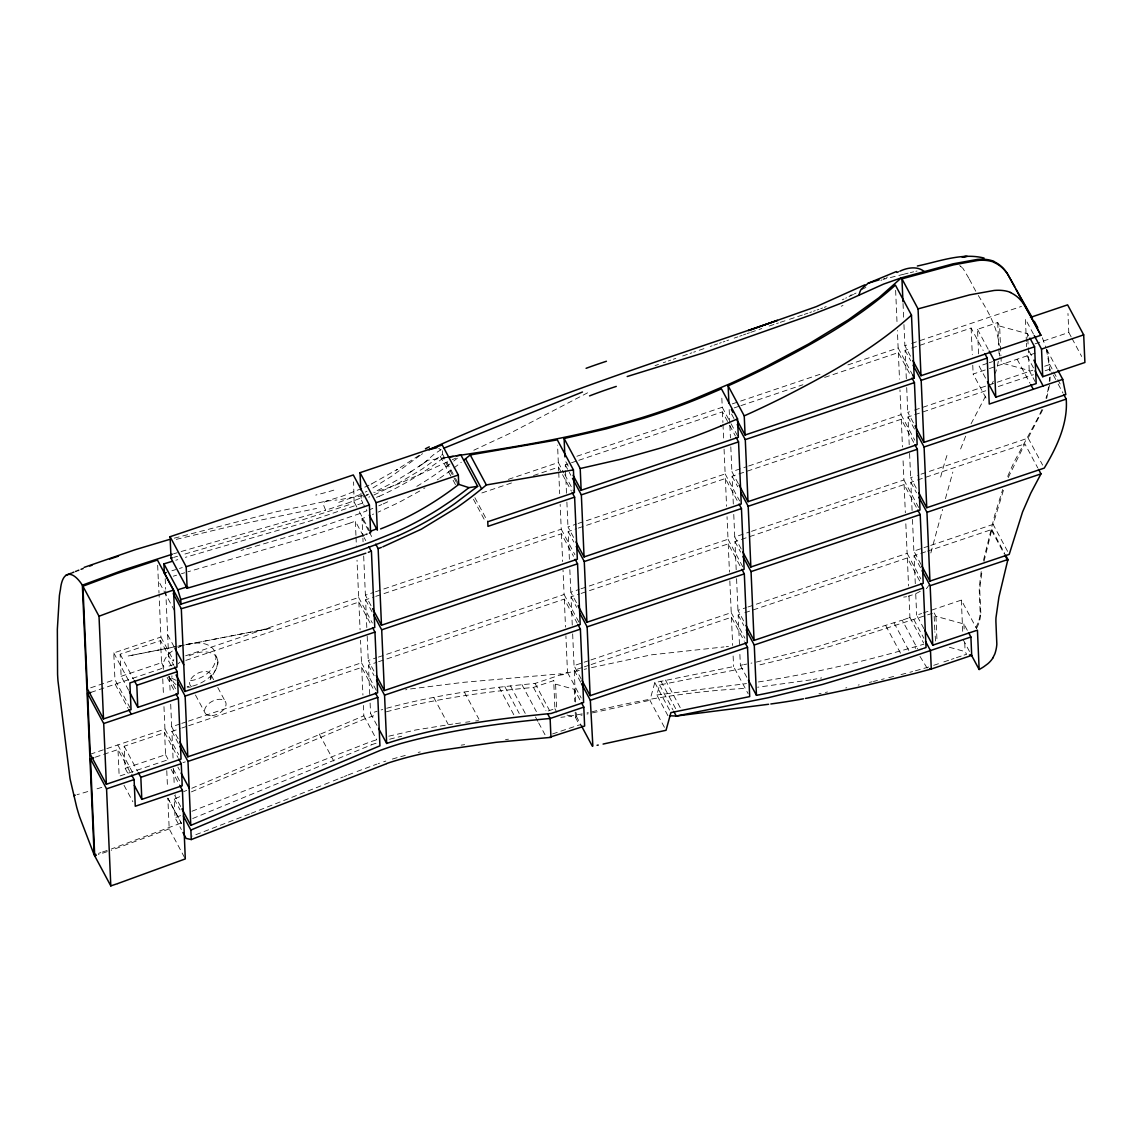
<?xml version="1.0" encoding="UTF-8"?>
<svg xmlns="http://www.w3.org/2000/svg" width="1142" height="1142" viewBox="0 0 1142 1142"><rect width="100%" height="100%" fill="white"/><g stroke="black" fill="none" stroke-linecap="round" stroke-linejoin="round"><path stroke-width="0.75" stroke-dasharray="5 3.75" d="M999.578 355.976L999.65 353.406M1050.197 377.074L1049.941 381.128M980.821 613.011L979.822 591.684A130.345 77.171 -28.2 0 1 979.893 587.702L982.02 571.214M1049.484 385.225L1046.672 398.529M981.206 571.571L979.322 586.66A130.345 77.171 -28.2 0 0 979.265 590.657L980.179 613.083A68.691 40.669 -28.2 0 1 978.18 622.875M930.844 552.956L942.593 509.46M983.462 560.394L994.711 515.213L1002.676 489.518M984.019 561.421L991.827 529.474L927.589 551.129M1007.615 551.386L993.126 524.378L1004.004 488.405M945.433 498.669L952.828 472.131M664.416 727.297L649.926 700.274L654.809 682.588L733.592 666.585L748.081 693.608M667.927 715.691L656.836 694.978L659.591 684.972L745.012 667.984M960.622 448.977L965.846 435.687M978.094 622.89L976.082 627.072A19.371 11.463 -28.2 0 1 974.397 629.442M1042.789 409.65L1028.143 438.085L917.369 475.429M1008.215 477.584L1024.874 443.853L1037.75 467.877M1041.775 409.692L1040.176 413.318A201.063 119.025 -28.2 0 1 1038.449 416.958L1014.853 460.597A367.753 217.708 -28.2 0 0 1007.073 477.984M993.297 381.228L992.027 383.94M971.057 423.782L986.588 394.218M453.717 461.097L457.4 458.199M373.848 495.043L398.672 483.109L422.14 469.062L442.639 454.373L442.425 449.677M172.342 651.026C166.604 655.08 161.579 662.06 163.449 669.383M449.977 463.98L434.488 475.101A203.462 120.452 -28.2 0 1 416.687 486.435M420.256 455.273L391.863 476.057L372.206 488.376M423.653 463.267L434.688 453.759L441.183 449.605M423.125 463.638L419 466.45M439.727 478.227L440.926 477.399A239.363 141.708 -28.2 0 0 461.297 462.239M421.398 454.473L422.526 453.702M437.3 479.868L438.514 479.04M410.406 472.06L427.893 460.269L446.593 457.457M419.114 455.401L396.445 469.99L397.53 469.333L369.922 484.808L371.864 483.837M411.991 471.061L397.502 479.84A190.8 112.958 -28.2 0 1 373.734 492.245M423.725 488.605L424.981 487.834M419.728 491.017L398.943 502.437L378.23 512.087M365.24 492.088L366.996 491.188M882.067 279.819L880.91 280.404M883.38 279.148L884.95 278.348M887.534 277.035L886.506 277.549M856.043 293.051L854.33 293.922M853.474 294.35L848.306 296.934M587.602 392.819L508.404 434.103L472.217 450.976M845.694 298.19L846.565 297.776M843.967 299.033L842.225 299.846M364.726 487.177L369.009 485.164M178.009 647.657L181.135 646.286M359.916 494.686L335.862 503.422M447.721 461.782L400.928 482.88A350.109 264.23 -50.7 0 1 389.465 487.377L374.519 492.445M452.332 459.698L455.815 458.142M376.517 497.355L379.287 496.128M378.801 505.835L381.771 504.521M361.828 488.448L342.586 496.071L325.056 501.524L323.157 504.065L325.627 510.217L346.568 503.422M191.785 788.266L363.841 715.806L363.384 705.428M191.428 791.863L363.798 719.26A245.33 145.234 -28.2 0 1 375.647 715.149M186.674 790.392L183.676 791.634M179.765 796.716L174.212 799L175.026 817.715L181.378 829.549M184.49 857.414L169.202 828.892L167.845 798.187L181.649 823.653M175.682 794.946L174.683 795.36L181.121 807.38M368.78 497.17L369.794 496.756M369.908 509.575L372.863 508.347M372.463 514.5L373.62 514.028M324.585 784.411L332.051 781.413M333.293 780.914L339.488 778.43M320.845 785.91L251.126 813.375M340.716 777.93L343.185 776.945M344.413 776.46L346.882 775.475M348.11 774.99L353.834 772.734M192.698 818.529L371.321 744.898M362.842 503.179L361.457 500.096M364.584 517.64L362.043 518.625L362.828 536.426M180.622 823.239L111.488 848.92M249.47 814.018L192.284 836.072M362.571 503.094L309.154 521.28L185.389 557.339M357.075 771.464L376.96 764.084M191.927 811.263L370.393 741.829A230.713 136.583 -28.2 0 1 376.889 739.716M169.202 828.892L111.174 850.262M824.367 307.312L826.18 306.613M180.593 815.588L175.026 817.715M354.12 502.865L353.606 481.895M820.741 308.654L822.554 307.983M353.592 521.78L350.109 523.036M817.087 309.982L818.914 309.325M348.967 504.75L303.044 519.681L182.777 554.655M349.766 523.164L302.444 538.524L187.945 571.771M658.491 364.412L655.023 365.64M932.357 613.325L832.704 645.63L792.591 656.978L757.631 665.386M663.288 362.728L665.772 361.857M813.432 311.266L815.26 310.624M668.27 360.986L670.782 360.115M719.46 343.257L721.301 342.614M723.143 341.972L724.984 341.33M747.054 333.635L749.509 332.779M726.826 340.687L728.667 340.045M734.178 338.132L737.86 336.847M739.702 336.205L742.157 335.348M743.385 334.92L745.826 334.064M908.961 617.836L909.931 617.508L908.932 594.739M682.659 355.99L688.169 354.091M693.694 352.179L695.535 351.55M699.218 350.266L704.742 348.367M673.295 359.245L675.807 358.374M710.267 346.454L712.108 345.812M750.737 332.351L761.785 328.539M713.936 345.17L717.619 343.899M107.148 850.433L101.081 852.517M107.277 851.618L98.398 854.644M908.004 618.179L902.68 620.006M690.011 353.449L691.852 352.821M809.764 312.537L811.591 311.909M378.259 763.641L379.558 763.199M377.003 725.427L370.565 713.422L377.074 711.238M100.867 852.589L98.483 853.388M807.922 313.165L804.239 314.421M508.333 479.369L558.324 462.524L557.553 445.095M576.881 456.258L722.244 407.266L721.73 395.546M732.336 403.868L822.768 373.377M847.892 364.912L898.14 347.967L897.384 330.509M910.517 356.204L904.878 345.698L909.946 343.999M911.63 343.428L1021.433 306.413M481.867 492.959L513.529 482.281M533.528 475.543L558.524 467.121L561.736 473.131M566.489 493.216L565.261 464.851L577.081 460.854M578.78 460.297L722.443 411.862L728.882 423.868M734.206 407.894L739.231 406.209M740.901 405.638L802.883 384.754M824.652 377.417L898.34 352.578L910.417 375.09M906.32 378.673L905.078 350.308L910.031 348.638M911.687 348.082L971.128 328.04L983.205 350.551M978.58 353.863L977.509 329.339L997.723 322.515L999.621 326.07L1000.92 355.861M130.231 708.14L114.942 679.618L113.772 652.938L160.922 637.036L159.081 594.854M1035.066 343.828L1068.798 332.465L1067.97 313.479M128.618 690.282L121.123 676.307L120.153 654.223L160.565 640.605L173.898 665.458M987.544 363.299L979.122 366.139L986.617 380.115M989.229 362.728L992.598 361.6M986.017 398.058L973.141 374.048L987.801 369.094M989.429 368.552L1035.18 353.135M121.123 676.307L161.536 662.688L160.565 640.605M90.646 687.812L114.942 679.618M171.243 665.957L168.83 661.446L173.869 659.748M185.632 655.793L358.659 597.466L357.032 560.194M371.022 605.703L365.397 595.196L373.834 592.355M375.518 591.784L561.236 529.189L560.151 504.364M573.598 537.425L567.974 526.919L576.424 524.064M578.109 523.493L725.156 473.93L724.071 449.106M738.332 483.666L731.894 471.66L746.968 466.578M748.652 466.007L901.052 414.632L899.967 389.807M913.429 422.868L907.79 412.362L912.858 410.663M914.556 410.092L987.202 385.596M988.901 385.025L1032.825 370.222M1044.659 366.239L1049.726 364.526L1046.757 349.795M90.846 692.409L162.292 668.327M169.03 666.057L174.069 664.358M185.832 660.39L358.859 602.062L370.936 624.588M366.81 627.558L365.597 599.793L374.034 596.952M375.718 596.381L561.436 533.785L573.512 556.297M569.387 559.266L568.174 531.515L576.624 528.66M578.309 528.089L725.37 478.527L738.246 502.551M733.307 504.022L732.093 476.257L901.266 419.242L914.142 443.253M909.203 444.723L907.99 416.973L913.015 415.274M914.685 414.717L986.574 390.478M998.279 386.538L1033.396 374.704M1045.101 370.75L1050.112 369.066L1052.524 373.562M90.261 754.22L164.948 729.053L163.891 704.757M178.123 738.788L171.685 726.783L180.079 723.942M181.764 723.386L186.803 721.687M188.487 721.116L361.514 662.788L360.529 640.234M373.891 671.025L368.252 660.519L376.689 657.678M378.387 657.107L564.091 594.511L563.035 570.215M576.467 602.748L570.829 592.241L579.279 589.386M580.964 588.815L728.025 539.252L727.04 516.698M741.201 548.988L734.749 536.983L749.823 531.901M751.507 531.33L903.922 479.968L902.937 457.4M916.284 488.205L910.659 477.684L915.684 476M127.647 772.977L125.149 768.323L124.178 746.24L164.591 732.622L177.924 757.46M95.328 757.189L117.997 749.537L130.873 773.562M173.056 758.06L171.885 731.38L180.293 728.553M181.963 727.982L187.002 726.283M188.687 725.712L361.714 667.399L374.59 691.41M369.737 694.45L368.452 665.115L376.889 662.274M378.587 661.703L564.291 599.107L577.167 623.132M572.256 625.059L571.029 596.838L579.479 593.997M581.164 593.426L728.225 543.849L741.101 567.874M736.19 569.801L734.963 541.579L904.121 484.565L916.997 508.575M912.087 510.517L910.859 482.295L915.884 480.596M917.554 480.025L1024.874 443.853M125.149 768.323L165.561 754.691L164.591 732.622M166.318 760.329L119.168 776.232L117.997 749.537M581.278 679.147L574.041 665.629L582.491 662.788M584.176 662.217L589.243 660.504M590.942 659.933L731.237 612.654L729.838 580.893M743.599 620.891L737.96 610.385L746.34 607.558M748.01 606.987L907.133 553.356L905.734 521.608M921.109 564.591L913.857 551.086L922.293 548.246M923.978 547.675L929.046 545.976M930.73 545.405L993.126 524.378M386.653 708.268C435.116 695.121 485.107 688.098 535.041 683.444L567.503 672.51L565.904 635.808M575.625 702.03L574.24 670.24L582.691 667.385M584.376 666.814L589.458 665.101M591.142 664.544L731.437 617.251L744.313 641.262M739.459 644.473L738.16 614.981L743.185 613.283M744.869 612.726L907.333 557.953L920.209 581.977M915.284 583.676L914.071 555.683L919.139 553.984M920.823 553.413L925.891 551.7M386.353 711.823C434.417 698.918 483.965 691.952 533.471 687.427L553.684 680.618L555.583 684.158L556.654 708.739M548.174 710.981L554.912 708.711L553.684 680.618M552.542 733.949L579.479 724.87L584.633 726.027M923.907 628.685L916.669 615.167L921.623 613.497M923.278 612.94L961.336 600.107L976.624 628.628M758.402 681.945C814.317 673.209 869.647 660.262 923.878 644.188M928.66 667.028L913.943 671.211M933.713 665.329L941.293 662.774M943.82 661.917L948.874 660.219M951.4 659.362L953.927 658.52M956.454 657.664L961.507 655.965M964.034 655.108L966.56 654.252M769.166 326.041L774.704 324.185M802.398 315.035L796.859 316.876M776.546 323.571L778.401 322.958M756.261 662.103L817.8 646.529L902.194 620.163L917.483 648.685M789.479 319.303L795.018 317.49M780.243 322.344L787.637 319.917M182.934 762.613L185.29 761.885M381.142 709.939L382.784 709.439M174.569 610.799L158.467 580.778L159.009 593.083M173.641 557.424L177.552 556.24M171.9 570.757L175.697 569.601M173.327 576.196L176.582 575.197M173.555 553.827L177.353 552.671M175.797 560.237L177.781 559.637M179.48 568.445L182.277 567.603M181.164 551.515L325.627 510.217M181.45 573.727L184.704 572.756M101.824 787.38L94.786 789.479M87.763 791.563L77.028 794.704M241.062 550.458L243.874 549.645M246.686 548.845L314.678 528.917L358.131 514.171L366.953 510.76L363.656 504.678M368.738 494.143L366.425 494.772M388.78 736.19L415.617 729.995L452.746 724.057M174.298 538.153L276.121 511.787L326.041 501.21M185.718 644.759L270.982 628.2L175.069 646.886M909.888 672.281L912.586 671.567M176.282 539.367L230.241 526.448L316.591 508.461M905.834 673.337L897.712 675.422M903.693 274.251L883.651 279.219M893.658 676.449L885.55 678.476M904.25 274.109L908.133 273.138M881.496 679.476L884.208 678.805M362.97 495.657L338.332 499.853M873.402 681.46L877.456 680.475M910.345 272.61L913.671 271.81M869.347 682.445L872.045 681.788M591.542 667.642L651.126 654.866L723.942 646.943M858.213 685.086L859.227 684.843M915.898 271.282L917.012 271.025M584.19 669.355L586.631 668.784M326.227 501.167L336.961 499.982M845.722 687.969L846.779 687.727M579.294 670.468L564.119 673.38M591.856 711.866C642.318 698.904 693.922 691.153 745.954 688.355M592.413 712.894L649.926 700.274M825.381 692.452L827.522 691.995M587.031 712.894L588.244 712.637M586.988 714.05L588.201 713.793M818.942 693.808L821.084 693.365M751.036 663.188L751.907 663.017M582.22 713.878L570.258 716.063A156.326 92.545 -28.2 0 1 560.85 717.304M582.177 715.035L580.978 715.277M176.011 646.572L127.975 656.05L173.327 647.228M177.724 646.229L184.59 644.873M186.303 644.545C227.815 634.395 223.504 678.148 187.145 681.117M746.697 664.073L744.099 664.587M743.157 664.758L740.373 665.301L739.83 653.153M820.47 678.134L821.669 677.905M576.767 716.077L576.096 712.637M405.61 689.811L406.852 689.597M816.858 678.791L813.261 679.447M810.863 679.861L757.603 687.241M410.549 688.94L463.338 682.345L561.136 673.78M656.836 694.978L746.483 683.587M446.508 457.271L443.21 457.771L457.185 483.837M461.182 745.155L464.651 744.655M906.591 596.709L903.665 597.109M455.601 723.657L461.339 722.843M465.622 722.258L469.904 721.701M475.614 720.973L478.455 720.616M726.212 646.7L728.482 646.458M505.535 739.516L508.461 739.202M190.3 687.227L187.088 686.927A24.91 14.746 -28.2 0 0 217.951 661.689L216.709 656.293M927.104 668.099L919.895 656.236M999.621 326.07L1027.6 333.75L1029.156 336.647M1035.409 382.127L1029.213 370.55L1001.234 362.87L1001.006 357.617M934.798 630.013L934.042 612.754L935.94 616.309L963.919 623.989L967.802 631.226M949.387 647.271L965.118 651.597L966.375 653.923M555.583 684.158L574.226 689.283L580.607 701.174M566.989 715.049L575.454 717.376L579.479 724.87M176.068 680.332L168.231 676.507M438.742 448.292L440.612 449.905M959.651 265.615L960.408 266.115M168.274 676.706L173.77 682.459M978.309 295.493C987.958 310.967 997.437 327.383 999.279 345.898M975.768 291.224L969.315 279.119M1068.798 332.465L1071.21 336.961M1072.024 338.46L1081.674 356.475M1046.614 349.281L1057.078 368.795M1033.467 334.092L1025.416 319.075L1026.401 341.501M1049.726 364.526L1052.938 370.536M1053.752 372.035L1056.964 378.031M1057.777 379.529L1061.789 387.038M1053.338 375.061L1057.349 382.57M1058.163 384.069L1062.988 393.076M1029.042 351.179L1033.067 358.688M1027.029 355.876L1033.467 367.881M1017.122 359.216L1029.998 383.241M977.509 329.339L988.344 349.523M1028.143 438.085L1042.632 465.108M905.078 350.308L910.716 360.815M898.14 347.967L912.629 374.99M991.827 529.474L1004.703 553.499M991.599 530.388L1004.475 554.412M907.99 416.973L915.242 430.477M901.052 414.632L914.742 440.155M910.859 482.295L916.484 492.802M903.922 479.968L919.21 508.49M963.063 639.491L969.501 651.511M914.071 555.683L920.509 567.702M907.133 553.356L920.809 578.88M935.598 641.033L934.87 631.74M913.828 619.564L923.821 638.207M909.931 617.508L923.621 643.017M915.042 647.171L915.727 648.47M894.029 622.89L909.317 651.411M885.735 625.616L901.024 654.138M731.594 414.103L734.006 418.6M722.244 407.266L730.295 422.269M731.094 423.782L738.346 437.286M729.695 425.381L735.32 435.887M732.093 476.257L737.732 486.763M725.156 473.93L739.645 500.953M734.963 541.579L740.587 552.086M728.025 539.252L744.113 569.273M738.16 614.981L743.799 625.488M731.237 612.654L744.912 638.164M740.373 665.301L746.811 677.32M565.861 461.753L569.073 467.749M565.261 464.851L568.473 470.861M569.273 472.36L570.886 475.358M558.324 462.524L563.948 473.031M564.762 474.53L574.412 492.545M562.549 474.629L571.4 491.131M665.443 680.061L680.732 708.582M660.89 681.132L676.192 709.653M659.591 684.972L672.909 709.824M654.809 682.588L670.097 711.109M568.174 531.515L573.812 542.022M561.236 529.189L574.911 554.698M571.029 596.838L576.667 607.344M564.091 594.511L579.379 623.032M574.24 670.24L580.678 682.245M474.886 497.726L487.762 521.751M567.503 672.51L581.192 698.019M473.473 499.325L485.55 521.851M442.639 454.373L454.702 476.899M455.515 478.398L458.727 484.408M440.212 456.229L452.289 478.741M453.103 480.24L456.315 486.249M576.253 716.177L581.078 725.184M554.912 708.711L556.811 712.251M535.041 683.444L549.53 710.467M533.471 687.427L545.962 710.709M521.908 684.615L536.397 711.637M535.498 716.99L537.868 721.43M538.667 722.915L545.005 734.749M510.474 685.828L525.763 714.35M504.764 686.485L519.253 713.507M499.04 687.184L514.328 715.706M464.437 692.152L478.926 719.174M354.52 502.723L358.545 510.231M359.345 511.73L369.808 531.244M362.043 518.625L368.481 530.63M369.294 532.129L372.506 538.139M363.37 536.155L355.319 521.152L355.947 535.341M364.17 537.654L365.783 540.666M433.746 697.434L448.235 724.456M365.597 599.793L372.834 613.311M358.659 597.466L372.335 622.99M368.452 665.115L374.091 675.636M361.514 662.788L376.803 691.31M363.841 715.806L376.717 739.816M319.289 733.992L333.778 761.015M213.611 679.747L210.299 673.566L211.17 676.021L210.528 678.99L216.58 668.027L217.951 661.689A24.91 14.746 -28.2 0 0 185.803 657.692M217.751 687.47L225.217 701.388M167.66 634.766L174.098 646.786M195.468 695.007L205.403 713.564M160.922 637.036L173.798 661.061M161.536 662.688L164.034 667.342M169.03 676.664L177.353 692.195M167.117 677.334L175.169 692.337M171.885 731.38L178.323 743.385M164.948 729.053L178.637 754.562M120.153 654.223L133.486 679.076M177.881 767.067L179.494 770.065M113.772 652.938L129.075 681.46M165.561 754.691L168.888 760.915M173.056 768.666L181.378 784.197M171.143 769.337L180.008 785.853M115.142 684.215L128.018 708.24M174.212 799L180.036 809.878M167.845 798.187L181.535 823.71M124.178 746.24L137.511 771.078M117.797 744.941L133.1 773.462M123.993 785.239L132.857 801.741M968.887 278.291L963.149 268.698A87.691 40.298 -19.7 0 0 962.421 267.828M1042.346 337.761L1045.687 347.04M1046.386 349.423L1049.484 366.839A172.342 102.023 -28.2 0 1 1049.598 370.765M1050.112 369.066L1050.212 371.121M1027.6 333.75L1027.757 337.261M1027.829 339.003L1028.143 346.012M1028.214 347.768L1029.213 370.55M1026.472 343.228L1026.629 346.683M997.723 322.515L998.793 347.054M998.865 348.81L999.25 357.574M971.128 328.04L972.299 354.577M972.756 365.197L973.141 374.048M963.919 623.989L964.291 632.611M964.747 642.96L965.118 651.597M961.336 600.107L962.763 632.654M935.94 616.309L936.997 640.462M903.037 303.486L903.65 317.562M903.95 324.585L904.878 345.698M906.705 387.538L907.79 412.362M909.589 453.403L910.659 477.684M912.472 519.339L913.857 551.086M915.741 594.183L916.669 615.167M895.628 290.353L897.07 323.529M898.34 352.578L899.511 379.173M901.266 419.242L902.48 446.993M904.121 484.565L905.349 512.787M907.333 557.953L908.561 585.974M729.181 409.593L729.809 423.782M729.881 425.552L730.423 437.971M730.809 446.836L731.894 471.66M733.764 514.428L734.749 536.983M736.576 578.623L737.96 610.385M722.443 411.862L722.915 422.497M722.986 424.282L723.685 440.241M725.37 478.527L726.583 506.291M728.225 543.849L729.452 572.071M731.437 617.251L732.664 645.444M733.121 656.022L733.592 666.585M566.889 502.08L567.974 526.919M569.844 569.687L570.829 592.241M572.656 633.881L574.041 665.629M574.226 689.283L574.769 701.573M575.225 712.108L575.454 717.376M558.524 467.121L558.681 470.661M558.752 472.445L559.68 493.715M561.436 533.785L562.649 561.55M564.291 599.107L565.518 627.072M360.943 493.301L361.243 500.182M362.899 538.21L363.056 541.765M363.684 556.011L365.397 595.196M367.196 636.237L368.252 660.519M370.108 703.072L370.565 713.422M356.019 537.125L356.404 545.99M358.859 602.062L360.073 629.827M361.714 667.399L362.928 695.05M165.205 578.694L165.661 589.201M165.747 590.956L168.83 661.446M169.487 676.464L170.244 693.808M170.7 704.229L171.685 726.783M173.527 768.723L174.226 784.711M162.749 678.733L163.434 694.35M166.775 770.65L167.517 787.823M157.667 565.233L158.338 580.821M443.239 457.913A194.74 115.285 -28.2 0 1 379.33 496.285M387.723 501.823A203.462 120.452 -28.2 0 1 381.785 504.564M865.879 287.441A173.613 1.856 -26.8 0 1 858.085 291.396M851.304 294.836A173.613 1.856 -26.8 0 1 849.976 295.507M843.01 305.428A221.377 202.762 -6.7 0 1 841.211 306.256M960.308 266.157A41.298 18.772 -18.2 0 1 961.864 267.399M998.279 361.315A127.09 77.056 -23.1 0 1 995.339 373.22M940.665 477.07A433.375 214.068 -42.9 0 1 947.617 453.445M928.646 585.461A22.626 15.503 -0.9 0 1 926.305 588.672M920.266 591.256A24.053 14.518 -15.5 0 1 910.745 595.41A22.754 14.989 -14.3 0 1 909.332 595.881M909.046 596.024A29.464 23.354 -15 0 1 908.247 596.195M563.705 674.579A119.268 70.861 -29.7 0 1 560.679 674.965M333.807 490.146A279.048 199.536 -25.4 0 1 315.749 495.086M191.542 686.727A11.663 6.909 -28.2 0 1 192.798 676.749A11.663 6.909 -28.2 0 1 206.645 671.596A11.663 6.909 -28.2 0 1 210.114 679.804M176.025 684.558A24.91 14.746 -28.2 0 1 171.928 675.764M178.152 663.816A24.91 14.746 -28.2 0 1 179.879 662.132M1049.555 377.388A172.342 102.023 -28.2 0 1 1049.255 381.457M1048.527 386.952A172.342 102.023 -28.2 0 1 1046.001 398.187M371.321 744.812A199.722 118.24 -28.2 0 1 377.417 742.814M389.593 739.245A199.722 118.24 -28.2 0 1 401.713 736.247M367.767 494.971A190.8 112.958 -28.2 0 1 346.568 503.479M383.669 761.771A232.34 137.554 -28.2 0 1 385.839 761.072M392.334 759.059A232.34 137.554 -28.2 0 1 405.282 755.447M418.172 752.407A232.34 137.554 -28.2 0 1 420.285 751.95M976.653 628.1A19.485 11.534 -28.2 0 0 976.995 627.5L978.865 623.332A72.003 42.625 -28.2 0 0 980.735 613.04M212.012 715.62A11.663 6.909 -28.2 0 0 225.845 702.558A11.663 6.909 -28.2 0 0 208.072 704.229A11.663 6.909 -28.2 0 0 212.012 715.62"/><path stroke-width="1.5" d="M1005.502 554.998L1007.915 559.494L998.922 597.052L995.981 617.722A130.345 77.171 -28.2 0 0 995.91 621.705L996.838 644.145A68.691 40.669 -28.2 0 1 994.839 653.938L992.741 658.12M1038.563 469.376L1040.976 473.873L1030.798 493.101L1022.561 511.944L1009.214 554.398L929.959 581.107L921.908 566.104M94.158 854.844L82.352 585.175C72.931 570.515 62.453 569.473 60.412 589.672A245.245 54.145 71.4 0 0 59.384 595.739L57.343 629.313L57.571 674.251A210.885 46.565 71.4 0 0 57.971 680.832L69.962 778.202A62.51 13.804 71.4 0 0 70.304 779.972L76.7 807.18A60.697 13.404 71.4 0 0 79.555 816.73L94.158 854.844L95.785 854.302M993.954 261.361A43.553 25.781 -28.2 0 0 977.523 259.391L953.07 263.816L901.395 277.82L878.783 297.834L848.363 319.774L808.907 343.813L766.996 366.097A650.497 385.097 -28.2 0 1 730.409 383.541L689.782 400.813A432.761 256.193 -28.2 0 1 642.932 417.315C579.679 436.901 514.071 447.279 448.706 456.943M911.487 315.149C873.73 349.281 828.721 374.119 783.64 397.145A648.699 384.04 -28.2 0 1 752.207 412.248L744.241 415.874L745.084 435.016L914.242 378.002L911.487 315.149L895.399 285.115C857.642 319.26 812.619 344.085 767.552 367.124A648.699 384.04 -28.2 0 1 736.105 382.227L728.139 385.853L728.91 403.254M464.123 459.955A239.363 141.708 -28.2 0 0 465.536 458.798L470.247 454.944L557.325 439.87L573.427 469.89L574.412 492.545L487.762 521.751L487.962 526.348L574.612 497.141L572.199 492.645M573.427 469.89L486.349 484.965L481.638 488.833L465.536 458.813M456.457 455.758L460.925 455.073L477.67 486.321L455.087 503.436A204.247 120.909 -28.2 0 1 398.444 535.627M879.069 279.89L868.134 283.23L861.182 289.326A17.244 13.704 62.7 0 0 859.098 295.178M429.449 449.534L436.872 447.678M864.865 284.815L816.244 306.656L748.467 330.566L777.417 320.388C660.204 360.729 541.85 398.087 428.935 449.791M868.134 283.23L896.427 271.539M896.97 272.438L898.411 271.796M398.415 535.584C328.268 565.247 253.338 580.921 180.978 604.147L164.334 573.084L163.934 563.877L171.842 561.436M564.905 456.9L564.105 438.499L606.145 428.878L643.945 418.2A439.527 260.205 -28.2 0 0 704.785 396.003L721.444 388.851L737.532 418.871L720.888 426.023M65.751 575.425L69.02 574.083M899.825 271.196C907.419 267.656 917.212 265.815 924.278 271.525M181.935 808.879L190.785 825.381L379.929 745.826L377.816 697.419L375.404 692.909M182.963 832.504L186.132 838.414L191.285 839.556L190.871 830.063L380.443 750.308A245.359 145.262 -28.2 0 1 400.628 743.585C449.391 730.109 499.811 723.129 550.13 718.475L583.805 707.126L581.406 702.673M69.562 573.855L71.189 573.198M72.289 572.756L73.916 572.099M82.909 586.217L117.041 573.47L157.439 560.051L173.527 590.071L177.024 667.071L129.874 682.959L131.044 709.639L103.508 718.918L87.406 688.897L82.909 586.217L99.011 616.237L103.508 718.918M582.463 392.006L445.437 447.55A83.323 57.1 16.4 0 0 443.81 448.178M99.011 616.237L133.143 603.49L173.527 590.071M82.352 585.175L124.093 569.801L172.285 554.213M380.586 528.917C408.636 518.025 434.988 502.88 458.727 484.408L458.327 475.015L442.225 444.98L360.03 472.688L360.786 489.875M75.558 571.457L76.657 571.014M382.841 546.818L421.312 529.203L457.028 507.419A239.363 141.708 -28.2 0 0 481.624 488.833M381.399 547.389L378.145 548.645L381.485 625.216L577.338 559.209L574.612 497.141M77.742 570.6L78.841 570.172M376.446 528.974L370.85 531.13M81.025 569.33L83.209 568.488M191.285 839.556L386.653 763.684M84.123 567.388L135.013 549.759L169.144 539.552M369.423 533.186L370.608 532.743L369.394 504.978L353.306 474.958L170.087 536.711L171.029 558.224L187.131 588.258L318.076 550.016L364.269 535.056M371.064 551.3L369.009 546.661M89.79 566.032L91.988 565.233M369.68 551.8L368.295 552.314M367.053 534.056L365.854 534.485M365.868 553.185L319.632 568.216L181.307 608.715L184.933 691.481L374.762 627.486L371.421 551.172M923.607 648.37L926.034 647.528L923.421 587.987L921.009 583.476M922.65 648.699C869.233 666.371 815.488 683.787 760.187 694.607M378.616 728.425L386.667 743.442C439.798 726.098 495.699 718.975 551.143 713.465L583.605 702.53L580.393 629.128L577.98 624.631M117.74 883.565L185.29 858.912L182.42 790.35L180.008 785.853M117.526 883.637L110.803 885.907L94.715 855.886L90.461 758.83L93.701 757.731M187.131 588.258L186.189 566.746L369.394 504.978M369.28 515.185L377.331 530.202L376.132 502.708L458.327 475.015M1030.484 317.376L1067.599 304.857L1083.687 334.877L1084.9 362.485L1042.732 376.703L1033.867 360.187M573.098 475.258L581.15 490.275L738.346 437.286L737.532 418.871M912.929 360.715L920.98 375.718L1040.904 335.291L1023.104 302.287M738.546 441.883L741.258 503.95L584.062 556.939L581.349 494.871L738.546 441.883L736.133 437.386M914.442 382.599L917.154 444.652L747.996 501.681L745.283 439.613L914.442 382.599L912.03 378.088M1057.877 370.293L1062.702 379.301L1065.814 394.547L923.892 442.382L921.18 380.329L987.23 358.06L984.818 353.563M1034.581 346.768L1036.194 383.569L995.781 397.188L994.168 360.387L1034.581 346.768L1029.927 338.089M1042.732 376.703L1041.518 349.095L1083.687 334.877M175.982 693.836L178.395 698.347L181.05 759.073L106.363 784.254L90.261 754.22L87.606 693.494L90.846 692.409M177.224 671.667L178.195 693.751L137.782 707.369L136.812 685.286L177.224 671.667L174.726 666.999M1062.731 379.372L989.243 404.068L987.23 358.06M106.363 784.254L103.708 723.528L178.395 698.347M374.961 632.083L377.617 692.809L187.788 756.803L185.132 696.078L374.961 632.083L372.549 627.586M577.538 563.805L580.193 624.531L384.354 690.539L381.699 629.813L577.538 563.805L575.125 559.309M741.458 508.547L744.113 569.273L586.931 622.262L584.276 561.536L741.458 508.547L739.045 504.05M917.354 449.263L920.009 509.989L750.851 567.003L748.196 506.277L917.354 449.263L914.942 444.752M1066.214 399.172C1068.098 423.368 1056.693 447.478 1044.245 468.106L926.747 507.719L924.092 446.993L1066.214 399.086L1063.802 394.575M110.803 885.907L106.563 788.851L134.099 779.572L131.687 775.061M181.25 763.67L182.22 785.753L141.808 799.371L140.837 777.302L181.25 763.67L178.752 759.016M190.785 825.381L187.987 761.4L377.816 697.419M386.667 743.442L384.554 695.15L580.393 629.128M744.313 573.869L747.325 642.675L590.143 695.664L587.131 626.858L744.313 573.869L741.9 569.373M920.209 514.585L923.221 583.376L754.063 640.405L751.051 571.6L920.209 514.585L917.797 510.074M929.959 581.107L926.947 512.315L1040.976 473.873M182.42 790.35L135.27 806.252L134.099 779.572M592.855 746.097L590.343 700.26L747.525 647.271L745.112 642.775M759.487 694.736L756.461 695.321L754.262 645.002L923.421 587.987M992.755 658.135A19.371 11.463 -28.2 0 1 987.687 663.859L983.662 666.828A39.827 23.568 -28.2 0 1 979.151 669.512L977.438 630.141L932.757 645.187L930.159 585.703L1007.915 559.494M968.573 632.668L970.9 637.008L890.16 664.059L822.583 684.415L768.009 697.762L676.25 716.034L670.011 715.777M970.9 637.008L971.699 655.408L931.287 669.026L915.099 673.366L857.585 687.47L807.936 697.976M96.328 855.344L94.715 855.886M109.618 559.08L118.454 556.168M164.334 573.084L166.218 572.499M163.934 563.877L177.809 589.757L187.702 586.717M180.978 604.147L180.779 599.55L317.804 559.437L361.857 545.248A382.07 226.187 -28.2 0 0 372.235 541.508L397.145 531.401A194.554 115.185 -28.2 0 0 439.856 508.39L451.518 500.596A221.976 131.416 -28.2 0 0 468.919 487.648L477.67 486.321M901.395 277.82L883.565 284.101L841.768 302.973L810.734 315.064L702.73 353.121L627.201 376.517M171.029 558.224L172.328 557.824M75.272 795.217L73.745 795.66M917.369 266C939.024 261.561 961.878 252.482 984.061 258.049M902.951 301.716L901.952 278.848L953.627 264.844L978.08 260.433M901.952 278.848L918.054 308.882L969.715 294.864L994.168 290.453A43.553 25.781 -28.2 0 1 1010.613 292.423M603.09 744.07L666.029 730.295L670.911 712.608L749.694 696.606L747.525 647.271M564.105 438.499L580.207 468.52L622.247 458.898L660.047 448.221A439.527 260.205 -28.2 0 0 720.888 426.023M598.28 745.055L597.08 745.298M806.951 698.162L805.453 698.433M803.454 698.804L802.455 698.99A566.66 335.462 -28.2 0 1 770.85 703.972M453.217 456.457L447.693 457.285M768.609 704.271L676.25 716.034L673.751 711.38M966.132 256.479L961.964 256.893L967.217 256.365M969.444 654.908L971.699 655.408M929.688 668.67L931.287 669.026L930.487 650.626L925.491 641.304M549.987 737.161L584.633 726.027L583.805 707.126M457.357 483.894L468.919 487.663M1007.201 273.323L1014.681 286.613M1040.904 335.291L1030.783 316.634M1016.094 289.383L1032.482 318.076M1023.275 302.63L1019.521 295.878M1034.281 321.273L1037.735 327.754M1034.267 335.591L1041.518 349.095M1035.08 370.893L1043.131 385.896M1030.812 384.74L1033.225 389.236M989.172 351.079L994.168 360.387M987.445 381.671L995.781 397.188M913.129 365.312L921.18 380.329M912.629 374.99L914.242 378.002M1005.274 555.911L1007.687 560.422M915.042 425.88L923.892 442.382M916.855 433.475L924.092 446.993M918.696 492.702L926.747 507.719M918.896 497.298L926.947 512.315M971.1 654.509L979.151 669.526M922.108 570.7L930.159 585.703M924.72 630.184L932.757 645.187M728.139 385.853L744.241 415.874M731.394 409.493L733.007 412.505M737.033 419.999L745.084 435.016M737.232 424.61L745.283 439.613M739.145 485.164L747.996 501.681M740.958 492.773L748.196 506.277M742.8 552L750.851 567.003M742.999 556.597L751.051 571.6M746.012 625.388L754.063 640.405M746.211 629.984L754.262 645.002M748.424 680.318L756.461 695.321M572.499 478.355L581.349 494.871M576.025 541.922L584.062 556.939M576.225 546.518L584.276 561.536M578.066 605.745L586.931 622.262M579.879 613.354L587.131 626.858M470.247 454.944L486.349 484.965M582.092 680.646L590.143 695.664M581.478 683.744L590.343 700.26M581.878 726.683L592.341 746.197M547.632 713.821L550.13 718.475L550.944 737.375L496.128 742.3L438.214 750.694A244.674 144.848 -28.2 0 0 386.638 763.498M360.03 472.688L376.132 502.708M375.732 544.134L378.145 548.645M372.635 608.7L381.485 625.216M373.648 614.81L381.699 629.813M376.303 675.536L384.354 690.539M376.503 680.132L384.554 695.15M170.087 536.711L186.189 566.746M173.256 593.697L181.307 608.715M174.912 648.285L183.762 664.787M176.068 674.965L184.933 691.481M177.881 682.559L185.132 696.078M179.737 741.786L187.788 756.803M179.936 746.397L187.987 761.4M134.313 680.632L136.812 685.286M181.107 773.077L189.158 788.08M129.446 691.838L137.782 707.369M128.832 709.739L131.244 714.235M183.377 816.087L190.871 830.063M138.339 772.634L140.837 777.302M87.606 693.494L103.708 723.528M134.313 785.396L141.808 799.371M90.461 758.83L106.563 788.851M1019.492 295.835L1016.651 290.468M1030.212 315.549L1023.86 304.386A109.275 64.694 -28.2 0 0 1019.649 299.061A81.553 48.278 -28.2 0 0 1016.637 296.349L1016.337 296.121A46.736 27.665 -28.2 0 0 1015.481 295.478L1014.182 294.622A56.215 33.275 -28.2 0 0 1010.427 292.595M1016.651 290.425L1007.758 274.365A109.275 64.694 -28.2 0 0 1003.119 268.584A81.553 48.278 -28.2 0 0 1000.535 266.329L1000.249 266.1A46.736 27.665 -28.2 0 0 999.378 265.458L998.079 264.587A55.915 33.104 -28.2 0 0 993.668 262.289M177.809 589.757L180.779 599.55M918.054 308.882L920.98 375.718M580.207 468.52L581.15 490.275M993.783 261.532A56.215 33.275 -28.2 0 1 997.537 263.559L998.822 264.416A46.736 27.665 -28.2 0 1 999.693 265.058L999.992 265.301A81.553 48.278 -28.2 0 1 1002.976 268.013A109.275 64.694 -28.2 0 1 1007.187 273.338M425.424 448.806A57.271 38.971 -66.4 0 1 429.321 446.879M589.558 395.889A242.275 92.873 -11.1 0 1 616.28 386.41M586.089 368.309A261.875 94.258 -11.4 0 1 606.431 361.257M978.08 260.419A43.553 25.781 -28.2 0 1 993.811 262.132"/></g></svg>
